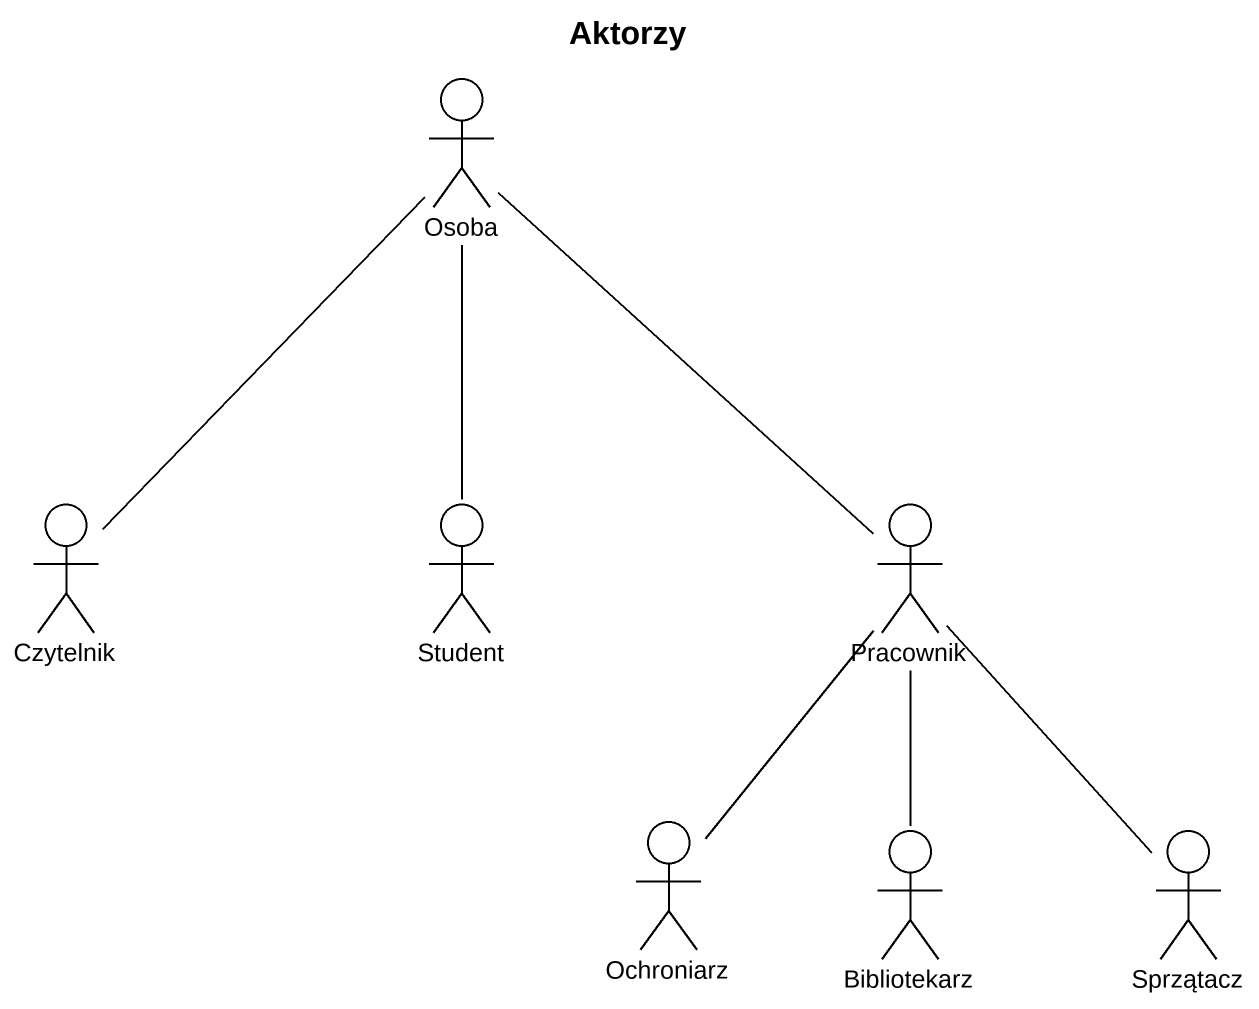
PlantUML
@startuml
title Aktorzy
actor Osoba
actor Czytelnik
actor Student
actor Pracownik
actor Ochroniarz
actor Bibliotekarz
actor Sprzątacz
Osoba -- Czytelnik
Osoba -- Student
Osoba -- Pracownik
Pracownik -- Ochroniarz
Pracownik -- Bibliotekarz
Pracownik -- Sprzątacz
@enduml
